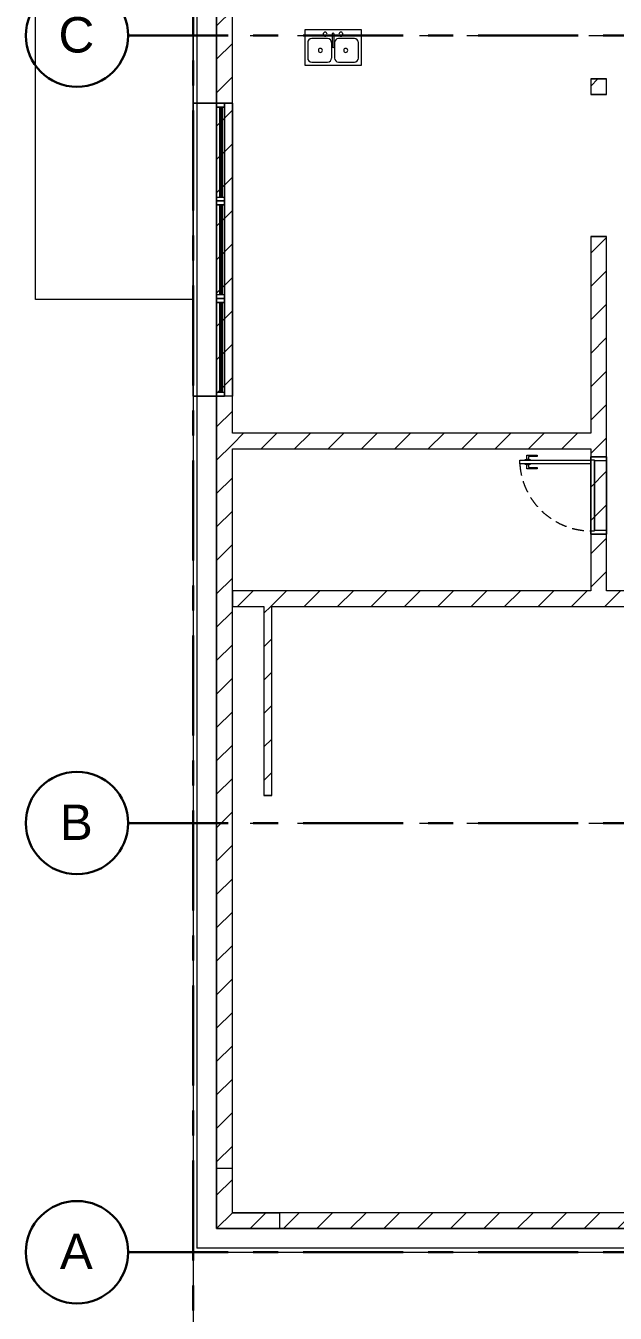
# Model space of a CAD drawing. Header units: millimetres. Extents: x -4000 to 187956, y -58990 to 162485.
# Drawn here: x -2124 to 5362, y -775 to 15575 of the extents above; entities that cross this region are included whole.
import ezdxf

# ---------------------------------------------------------------- set-up
doc = ezdxf.new("R2010")
doc.units = ezdxf.units.MM
for name, pattern in [('Dash - 1_5mm', [225, 150, -75]), ('Grid Line', [2222.5, 1270, -317.5, 317.5, -317.5]), ('Grid Line 12_5mm', [2150, 1250, -300, 300, -300])]:
    doc.linetypes.add(name, pattern=pattern)
for name, color, linetype, lineweight in [('A-DOOR', 31, 'Continuous', 13), ('A-DOOR-FRAM', 31, 'Continuous', 13), ('A-FLOR-LEVL', 51, 'Continuous', 9), ('A-GLAZ', 151, 'Continuous', 13), ('A-WALL', 113, 'Continuous', 13), ('A-WALL-PATT', 111, 'Continuous', 13), ('P-SANR-FIXT', 6, 'Continuous', 9), ('S-GRID', 1, 'Continuous', 30), ('S-GRID-IDEN', 1, 'Continuous', 30)]:
    doc.layers.add(name, color=color, linetype=linetype, lineweight=lineweight)
doc.styles.add('Arial', font='arial.ttf', dxfattribs={"height": 450})
pattern_1 = [(45, (0, 0), (-212.132, 212.132), [])]

# ---------------------------------------------------------------- blocks, each defined once
blk = doc.blocks.new('WAF - 1240x600-V734-FFS - TANG 1')
at = {"layer": 'A-GLAZ', "color": 161, "lineweight": 15}
for p, q in [((-570, 0), (-620, 0)), ((-620, -100), (-620, 0)), ((570, 0), (-570, 0)), ((-570, 0), (570, 0)), ((-570, -29), (-570, 0)), ((-570, 0), (-570, -100)), ((620, 0), (570, 0)), ((570, -29), (570, 0)), ((570, -100), (570, 0)), ((620, -100), (-620, -100)), ((-570, -61), (-570, -29)), ((570, -29), (-570, -29)), ((570, -61), (-570, -61)), ((-570, -100), (-570, -61)), ((570, -29), (570, -61)), ((570, -100), (570, -61))]:
    blk.add_line(p, q, dxfattribs=at)
at = {"layer": 'A-GLAZ', "color": 163, "lineweight": 15}
for p, q in [((-620, 0), (620, 0)), ((-620, -100), (-620, 0)), ((620, 0), (620, -100))]:
    blk.add_line(p, q, dxfattribs=at)
at = {"layer": 'A-GLAZ', "lineweight": 15}
for p, q in [((570, 0), (-570, 0)), ((620, -100), (620, 0)), ((-570, -100), (-620, -100)), ((-570, -61), (-570, -29)), ((-570, -29), (-568, -29)), ((-570, -61), (-570, -29)), ((-557, -61), (-570, -61)), ((-570, -100), (570, -100)), ((-570, -100), (570, -100)), ((568, -29), (-568, -29)), ((-568, -29), (-557, -48)), ((-568, -29), (-557, -48)), ((-568, -29), (568, -29)), ((-557, -48), (557, -48)), ((-557, -48), (-557, -53)), ((-557, -48), (-557, -61)), ((557, -48), (-557, -48)), ((-557, -53), (557, -53)), ((-557, -53), (-557, -56)), ((557, -56), (-557, -56)), ((-557, -56), (-557, -61)), ((-557, -61), (557, -61)), ((557, -61), (-557, -61)), ((568, -29), (557, -48)), ((557, -48), (568, -29)), ((557, -48), (557, -53)), ((557, -61), (557, -48)), ((557, -56), (557, -53)), ((557, -56), (557, -61)), ((570, -61), (557, -61)), ((568, -29), (570, -29)), ((570, -61), (570, -29)), ((570, -61), (570, -29)), ((620, -100), (570, -100))]:
    blk.add_line(p, q, dxfattribs=at)
at = {"layer": 'A-GLAZ', "color": 255, "lineweight": 15}
for p, q in [((570, -100), (-570, -100)), ((-568, -29), (568, -29)), ((557, -53), (-557, -53)), ((-557, -53), (-557, -56)), ((-557, -53), (-557, -56)), ((-557, -56), (557, -56)), ((557, -61), (-557, -61)), ((557, -53), (557, -56)), ((557, -53), (557, -56))]:
    blk.add_line(p, q, dxfattribs=at)
blk = doc.blocks.new('WAF - 1240x600-V735-FFS - TANG 1')
at = {"layer": 'A-GLAZ', "color": 161, "lineweight": 15}
for p, q in [((-570, 0), (-620, 0)), ((570, 0), (-570, 0)), ((-570, 0), (570, 0)), ((-570, -29), (-570, 0)), ((-570, 0), (-570, -100)), ((620, 0), (570, 0)), ((570, -29), (570, 0)), ((570, -100), (570, 0)), ((620, -100), (-620, -100)), ((-570, -61), (-570, -29)), ((570, -29), (-570, -29)), ((570, -61), (-570, -61)), ((-570, -100), (-570, -61)), ((570, -29), (570, -61)), ((570, -100), (570, -61))]:
    blk.add_line(p, q, dxfattribs=at)
at = {"layer": 'A-GLAZ', "color": 163, "lineweight": 15}
for p, q in [((-620, 0), (620, 0)), ((-620, -100), (-620, 0)), ((620, 0), (620, -100))]:
    blk.add_line(p, q, dxfattribs=at)
at = {"layer": 'A-GLAZ', "lineweight": 15}
for p, q in [((-620, -100), (-620, 0)), ((570, 0), (-570, 0)), ((620, -100), (620, 0)), ((-570, -100), (-620, -100)), ((-570, -61), (-570, -29)), ((-570, -29), (-568, -29)), ((-570, -61), (-570, -29)), ((-557, -61), (-570, -61)), ((-570, -100), (570, -100)), ((-570, -100), (570, -100)), ((568, -29), (-568, -29)), ((-568, -29), (-557, -48)), ((-568, -29), (-557, -48)), ((-568, -29), (568, -29)), ((-557, -48), (557, -48)), ((-557, -48), (-557, -53)), ((-557, -48), (-557, -61)), ((557, -48), (-557, -48)), ((-557, -53), (557, -53)), ((-557, -53), (-557, -56)), ((557, -56), (-557, -56)), ((-557, -56), (-557, -61)), ((-557, -61), (557, -61)), ((557, -61), (-557, -61)), ((568, -29), (557, -48)), ((557, -48), (568, -29)), ((557, -48), (557, -53)), ((557, -61), (557, -48)), ((557, -56), (557, -53)), ((557, -56), (557, -61)), ((570, -61), (557, -61)), ((568, -29), (570, -29)), ((570, -61), (570, -29)), ((570, -61), (570, -29)), ((620, -100), (570, -100))]:
    blk.add_line(p, q, dxfattribs=at)
at = {"layer": 'A-GLAZ', "color": 255, "lineweight": 15}
for p, q in [((570, -100), (-570, -100)), ((-568, -29), (568, -29)), ((557, -53), (-557, -53)), ((-557, -53), (-557, -56)), ((-557, -53), (-557, -56)), ((-557, -56), (557, -56)), ((557, -61), (-557, -61)), ((557, -53), (557, -56)), ((557, -53), (557, -56))]:
    blk.add_line(p, q, dxfattribs=at)
blk = doc.blocks.new('WAF - 1240x600-V736-FFS - TANG 1')
at = {"layer": 'A-GLAZ', "color": 161, "lineweight": 15}
for p, q in [((-570, 0), (-620, 0)), ((570, 0), (-570, 0)), ((-570, 0), (570, 0)), ((-570, -29), (-570, 0)), ((-570, 0), (-570, -100)), ((620, 0), (570, 0)), ((570, -4), (570, 0)), ((570, -4), (570, 0)), ((620, -4), (620, 0)), ((620, -100), (-620, -100)), ((-570, -61), (-570, -29)), ((570, -29), (-570, -29)), ((570, -61), (-570, -61)), ((-570, -100), (-570, -61)), ((570, -29), (570, -5)), ((570, -100), (570, -5)), ((570, -29), (570, -61)), ((570, -100), (570, -61)), ((620, -100), (620, -5))]:
    blk.add_line(p, q, dxfattribs=at)
at = {"layer": 'A-GLAZ', "color": 163, "lineweight": 15}
for p, q in [((-620, 0), (620, 0)), ((-620, -100), (-620, 0)), ((620, 0), (620, -4)), ((620, -5), (620, -100))]:
    blk.add_line(p, q, dxfattribs=at)
at = {"layer": 'A-GLAZ', "lineweight": 15}
for p, q in [((-620, -100), (-620, 0)), ((570, 0), (-570, 0)), ((-570, -100), (-620, -100)), ((-570, -61), (-570, -29)), ((-570, -29), (-568, -29)), ((-570, -61), (-570, -29)), ((-557, -61), (-570, -61)), ((-570, -100), (570, -100)), ((-570, -100), (570, -100)), ((568, -29), (-568, -29)), ((-568, -29), (-557, -48)), ((-568, -29), (-557, -48)), ((-568, -29), (568, -29)), ((-557, -48), (557, -48)), ((-557, -48), (-557, -53)), ((-557, -48), (-557, -61)), ((557, -48), (-557, -48)), ((-557, -53), (557, -53)), ((-557, -53), (-557, -56)), ((557, -56), (-557, -56)), ((-557, -56), (-557, -61)), ((-557, -61), (557, -61)), ((557, -61), (-557, -61)), ((568, -29), (557, -48)), ((557, -48), (568, -29)), ((557, -48), (557, -53)), ((557, -61), (557, -48)), ((557, -56), (557, -53)), ((557, -56), (557, -61)), ((570, -61), (557, -61)), ((568, -29), (570, -29)), ((570, -61), (570, -29)), ((570, -61), (570, -29)), ((620, -100), (570, -100))]:
    blk.add_line(p, q, dxfattribs=at)
at = {"layer": 'A-GLAZ', "color": 255, "lineweight": 15}
for p, q in [((570, -100), (-570, -100)), ((-568, -29), (568, -29)), ((557, -53), (-557, -53)), ((-557, -53), (-557, -56)), ((-557, -53), (-557, -56)), ((-557, -56), (557, -56)), ((557, -61), (-557, -61)), ((557, -53), (557, -56)), ((557, -53), (557, -56))]:
    blk.add_line(p, q, dxfattribs=at)
blk = doc.blocks.new('MP_DR_Single Swing_Miscellaneous - 2200x900_FR_SOLID CORE-338627-FFS - TANG 1')
at = {"layer": 'A-DOOR', "color": 174, "lineweight": 15}
for p, q in [((400, 1000), (450, 1000)), ((400, 930), (400, 1000)), ((450, 1000), (450, 930)), ((400, 100), (400, 870)), ((450, 870), (450, 100))]:
    blk.add_line(p, q, dxfattribs=at)
at = {"layer": 'A-DOOR', "lineweight": 9}
for p, q in [((337, 910), (392, 910)), ((337, 780), (337, 910)), ((357, 890), (357, 780)), ((392, 890), (357, 890)), ((392, 930), (400, 930)), ((392, 910), (392, 930)), ((392, 890), (392, 910)), ((392, 910), (392, 890)), ((392, 870), (392, 890)), ((400, 870), (392, 870)), ((400, 930), (400, 870)), ((450, 930), (458, 930)), ((450, 870), (450, 930)), ((458, 870), (450, 870)), ((458, 930), (458, 910)), ((458, 910), (458, 890)), ((458, 890), (458, 910)), ((458, 910), (513, 910)), ((458, 890), (458, 870)), ((493, 890), (458, 890)), ((493, 780), (493, 890)), ((513, 910), (513, 780)), ((357, 780), (337, 780)), ((513, 780), (493, 780))]:
    blk.add_line(p, q, dxfattribs=at)
at = {"layer": 'A-DOOR', "color": 163, "lineweight": 15}
for p, q in [((400, 870), (400, 930)), ((450, 930), (450, 870)), ((450, 100), (400, 100))]:
    blk.add_line(p, q, dxfattribs=at)
at = {"layer": 'A-DOOR', "linetype": 'Dash - 1_5mm', "lineweight": 9}
blk.add_arc((459, 93), 909, 93.7242, 179.549, dxfattribs=at)
at = {"layer": 'A-DOOR-FRAM', "color": 91, "lineweight": 15}
for p, q in [((-490, 100), (400, 100)), ((-490, -100), (-490, 100)), ((450, 100), (490, 100)), ((490, 100), (490, -100)), ((490, -100), (-490, -100))]:
    blk.add_line(p, q, dxfattribs=at)
at = {"layer": 'A-DOOR-FRAM', "color": 81, "lineweight": 15}
for p, q in [((-490, 100), (-490, -100)), ((-450, 100), (-490, 100)), ((-450, 100), (-450, 50)), ((400, 100), (-450, 100)), ((-450, 100), (-450, 50)), ((-450, 50), (-440, 50)), ((-450, 50), (450, 50)), ((-440, 50), (-440, -100)), ((440, 50), (-440, 50)), ((-440, 50), (-440, -100)), ((400, 100), (450, 100)), ((440, -100), (440, 50)), ((440, 50), (450, 50)), ((440, -100), (440, 50)), ((450, 100), (490, 100)), ((450, 50), (450, 100)), ((450, 50), (450, 100)), ((490, 100), (490, -100)), ((-490, -100), (-440, -100)), ((-440, -100), (440, -100)), ((490, -100), (440, -100))]:
    blk.add_line(p, q, dxfattribs=at)
at = {"layer": 'A-DOOR-FRAM', "color": 71, "lineweight": 15}
blk.add_line((450, 100), (400, 100), dxfattribs=at)
blk = doc.blocks.new('Bon rua bat doi _2_ - 720 x 450 mm 2-642311-FFS - TANG 1')
at = {"layer": 'P-SANR-FIXT', "color": 250}
for p, q in [((376, 227), (-344, 227)), ((-344, 227), (-344, -223)), ((3, 170), (3, 15)), ((28, 170), (28, 15)), ((376, -223), (376, 227)), ((-306, 62), (-306, -134)), ((-54, 113), (-255, 113)), ((-3, 62), (-3, -134)), ((35, 62), (35, -134)), ((287, 113), (86, 113)), ((338, -134), (338, 62)), ((-344, -223), (376, -223)), ((-255, -185), (-54, -185)), ((86, -185), (287, -185))]:
    blk.add_line(p, q, dxfattribs=at)
for centre, radius, start, end in [((-84, 170), 25.4, 360, 180), ((-84, 170), 25.4, 180, 360), ((16, 170), 12.7, 360, 180), ((116, 170), 25.4, 360, 180), ((116, 170), 25.4, 180, 360), ((-255, 62), 50.8, 90, 180), ((-54, 62), 50.8, 360, 90), ((16, 15), 12.7, 180, 0), ((86, 62), 50.8, 90, 180), ((287, 62), 50.8, 360, 90), ((-255, -134), 50.8, 180, 270), ((-145, -36), 25.4, 0, 180), ((-145, -36), 25.4, 180, 360), ((-54, -134), 50.8, 270, 0), ((86, -134), 50.8, 180, 270), ((177, -36), 25.4, 0, 180), ((177, -36), 25.4, 180, 360), ((287, -134), 50.8, 270, 0)]:
    blk.add_arc(centre, radius, start, end, dxfattribs=at)
blk = doc.blocks.new('CMF2_NHAXUONG_A_rvt-1-FFS - TANG 1')
at = {"layer": 'A-WALL-PATT', "lineweight": 9}
h = blk.add_hatch(dxfattribs=at)
h.set_pattern_fill('FP_12', color=250, style=0, pattern_type=2)
h.set_pattern_definition(pattern_1)
h.paths.add_polyline_path([(500, 300), (500, 45350), (300, 45350), (300, 300)])
h = blk.add_hatch(dxfattribs=at)
h.set_pattern_fill('FP_12', color=250, style=0, pattern_type=2)
h.set_pattern_definition(pattern_1)
h.paths.add_polyline_path([(5050, 14700), (5250, 14700), (5250, 14900), (5050, 14900), (5050, 14768)])
h = blk.add_hatch(dxfattribs=at)
h.set_pattern_fill('FP_12', color=250, style=0, pattern_type=2)
h.set_pattern_definition(pattern_1)
h.paths.add_polyline_path([(5250, 8400), (5250, 12900), (5050, 12900), (5050, 8400)])
h = blk.add_hatch(dxfattribs=at)
h.set_pattern_fill('FP_12', color=250, style=0, pattern_type=2)
h.set_pattern_definition(pattern_1)
h.paths.add_polyline_path([(500, 10200), (5050, 10200), (5050, 10400), (500, 10400)])
h = blk.add_hatch(dxfattribs=at)
h.set_pattern_fill('FP_12', color=250, style=0, pattern_type=2)
h.set_pattern_definition(pattern_1)
h.paths.add_polyline_path([(901, 8200), (12850, 8200), (12850, 8400), (501, 8400), (501, 8200)])
h = blk.add_hatch(dxfattribs=at)
h.set_pattern_fill('FP_12', color=250, style=0, pattern_type=2)
h.set_pattern_definition(pattern_1)
h.paths.add_polyline_path([(1001, 5800), (1001, 8200), (901, 8200), (901, 5800)])
h = blk.add_hatch(dxfattribs=at)
h.set_pattern_fill('FP_12', color=250, style=0, pattern_type=2)
h.set_pattern_definition(pattern_1)
h.paths.add_polyline_path([(43200, 300), (43200, 500), (500, 500), (500, 300), (39104, 300)])
at = {"layer": 'A-FLOR-LEVL', "color": 250}
for p, q in [((-2000, 12100), (-2000, 36100)), ((0, 12100), (-2000, 12100))]:
    blk.add_line(p, q, dxfattribs=at)
at = {"layer": 'A-FLOR-LEVL', "color": 252}
blk.add_line((0, 14590), (0, 17175), dxfattribs=at)
at = {"layer": 'A-FLOR-LEVL', "color": 253}
blk.add_line((0, 12100), (0, 14590), dxfattribs=at)
at = {"layer": 'A-WALL', "color": 50, "lineweight": 15}
for p, q in [((0, 45675), (0, 0)), ((50, 45675), (50, 50)), ((300, 300), (300, 45350)), ((300, 45350), (300, 300)), ((500, 10400), (500, 19750)), ((5050, 14900), (5050, 14700)), ((5250, 14900), (5050, 14900)), ((5250, 14700), (5250, 14900)), ((5050, 14700), (5250, 14700)), ((5050, 12900), (5050, 10400)), ((5250, 12900), (5050, 12900)), ((5250, 8400), (5250, 12900)), ((5050, 10400), (500, 10400)), ((500, 500), (500, 10200)), ((500, 10200), (5050, 10200)), ((5050, 10200), (5050, 8400)), ((5050, 8400), (501, 8400)), ((501, 8400), (501, 8200)), ((7750, 8400), (5250, 8400)), ((501, 8200), (901, 8200)), ((901, 8200), (901, 5800)), ((1001, 8200), (12650, 8200)), ((1001, 5800), (1001, 8200)), ((901, 5800), (1001, 5800)), ((43000, 500), (500, 500)), ((300, 300), (300, 300)), ((500, 300), (300, 300)), ((300, 300), (500, 300)), ((300, 300), (300, 300)), ((33000, 300), (500, 300)), ((500, 300), (43200, 300)), ((0, 0), (50, 0)), ((300, 50), (50, 50)), ((50, 0), (300, 0)), ((43750, 50), (300, 50)), ((300, 0), (43750, 0))]:
    blk.add_line(p, q, dxfattribs=at)
at = {"layer": 'A-WALL', "color": 35, "lineweight": 15}
for p, q in [((0, 17175), (0, 14590)), ((500, 14590), (500, 16975)), ((5050, 14900), (5050, 14700)), ((5050, 14900), (5250, 14900)), ((5250, 14700), (5250, 14900)), ((0, 14590), (0, 10870)), ((0, 10870), (0, 14590)), ((0, 14590), (300, 14590)), ((300, 14590), (0, 14590)), ((428, 14590), (300, 14590)), ((400, 14590), (428, 14590)), ((429, 14590), (500, 14590)), ((500, 14590), (429, 14590)), ((500, 10870), (500, 14590)), ((500, 14590), (500, 10870)), ((5250, 14700), (5050, 14700)), ((5050, 12900), (5050, 10400)), ((5050, 12900), (5250, 12900)), ((5250, 10100), (5250, 12900)), ((0, 10870), (0, 0)), ((300, 10870), (0, 10870)), ((0, 10870), (300, 10870)), ((395, 10870), (300, 10870)), ((407, 10870), (395, 10870)), ((407, 10870), (400, 10870)), ((500, 10870), (408, 10870)), ((500, 10870), (408, 10870)), ((500, 10400), (500, 10870)), ((5050, 10400), (500, 10400)), ((500, 1067), (500, 10200)), ((500, 10200), (5050, 10200)), ((5050, 10200), (5050, 10100)), ((5050, 10100), (5050, 9120)), ((5250, 10100), (5050, 10100)), ((5250, 9120), (5250, 10100)), ((5050, 9120), (5050, 8400)), ((5250, 9120), (5050, 9120)), ((5250, 8400), (5250, 9120)), ((5050, 8400), (501, 8400)), ((501, 8200), (501, 8400)), ((5485, 8400), (5250, 8400)), ((501, 8200), (901, 8200)), ((901, 8200), (901, 5800)), ((1001, 8200), (5485, 8200)), ((1001, 5800), (1001, 8200)), ((1001, 5800), (901, 5800)), ((33000, 500), (1100, 500)), ((300, 0), (0, 0)), ((300, 0), (40800, 0))]:
    blk.add_line(p, q, dxfattribs=at)
at = {"layer": 'A-WALL', "color": 53, "lineweight": 15}
for p, q in [((0, 14590), (0, 10870)), ((300, 14590), (400, 14590)), ((500, 10870), (500, 14590)), ((395, 10870), (300, 10870)), ((400, 10870), (395, 10870)), ((5250, 10100), (5050, 10100)), ((5050, 9120), (5250, 9120)), ((500, 500), (500, 1067)), ((1100, 500), (500, 500))]:
    blk.add_line(p, q, dxfattribs=at)
at = {"layer": 'S-GRID', "linetype": 'Grid Line 12_5mm', "lineweight": 9}
for p, q in [((0, 161185), (0, -16487)), ((-824, 15450), (183641, 15450)), ((-824, 5450), (183641, 5450)), ((-824, 0), (183641, 0))]:
    blk.add_line(p, q, dxfattribs=at)
at = {"layer": 'A-DOOR', "color": 250, "lineweight": 9, "rotation": 90}
blk.add_blockref('MP_DR_Single Swing_Miscellaneous - 2200x900_FR_SOLID CORE-338627-FFS - TANG 1', (5150, 9610), dxfattribs=at)
at = {"layer": 'A-GLAZ', "color": 250, "lineweight": 9, "rotation": 270}
for name, p in [('WAF - 1240x600-V734-FFS - TANG 1', (400, 13970)), ('WAF - 1240x600-V735-FFS - TANG 1', (400, 12730)), ('WAF - 1240x600-V736-FFS - TANG 1', (400, 11490))]:
    blk.add_blockref(name, p, dxfattribs=at)
at = {"layer": 'P-SANR-FIXT', "color": 250, "lineweight": 9}
blk.add_blockref('Bon rua bat doi _2_ - 720 x 450 mm 2-642311-FFS - TANG 1', (1762, 15298), dxfattribs=at)
blk = doc.blocks.new('Grid - M_Grid Head - Circle 2-61448-FFS - TANG 1')
at = {"layer": 'S-GRID-IDEN'}
blk.add_circle((0, 0), 6.5, dxfattribs=at)

msp = doc.modelspace()

# ---------------------------------------------------------------- block references
at = {"lineweight": 5}
msp.add_blockref('CMF2_NHAXUONG_A_rvt-1-FFS - TANG 1', (0, 0), dxfattribs=at)

# ---------------------------------------------------------------- next in the draw order: linework, layer by layer
at = {"layer": 'A-WALL'}
for p, q in [((300, 300), (300, 1067)), ((300, 1067), (500, 1067)), ((500, 500), (500, 1067)), ((500, 500), (1100, 500)), ((1100, 500), (1100, 300)), ((1100, 300), (300, 300))]:
    msp.add_line(p, q, dxfattribs=at)
at = {"layer": 'S-GRID', "linetype": 'Grid Line'}
for p, q in [((0, 161185), (0, -16487)), ((-824, 15450), (183641, 15450)), ((-824, 5450), (183641, 5450)), ((-824, 0), (183641, 0))]:
    msp.add_line(p, q, dxfattribs=at)

# ---------------------------------------------------------------- next in the draw order: block references
at = {"layer": 'S-GRID-IDEN', "xscale": 99.99999999999993, "yscale": 99.99999999999993, "zscale": 99.99999999999993, "rotation": 269.9999999999994}
for p in [(-1474, 15450), (-1474, 5450), (-1474, 0)]:
    msp.add_blockref('Grid - M_Grid Head - Circle 2-61448-FFS - TANG 1', p, dxfattribs=at)

# ---------------------------------------------------------------- next in the draw order: texts
at = {"layer": 'S-GRID-IDEN', "char_height": 450, "attachment_point": 1, "style": 'Arial'}
for s, insert, width in [('C', (-1708, 15685), 553.16), ('B', (-1692, 5685), 513.08), ('A', (-1692, 235), 513.08)]:
    msp.add_mtext(s, dxfattribs=dict(at, insert=insert, width=width))

doc.saveas('drawing.dxf')
